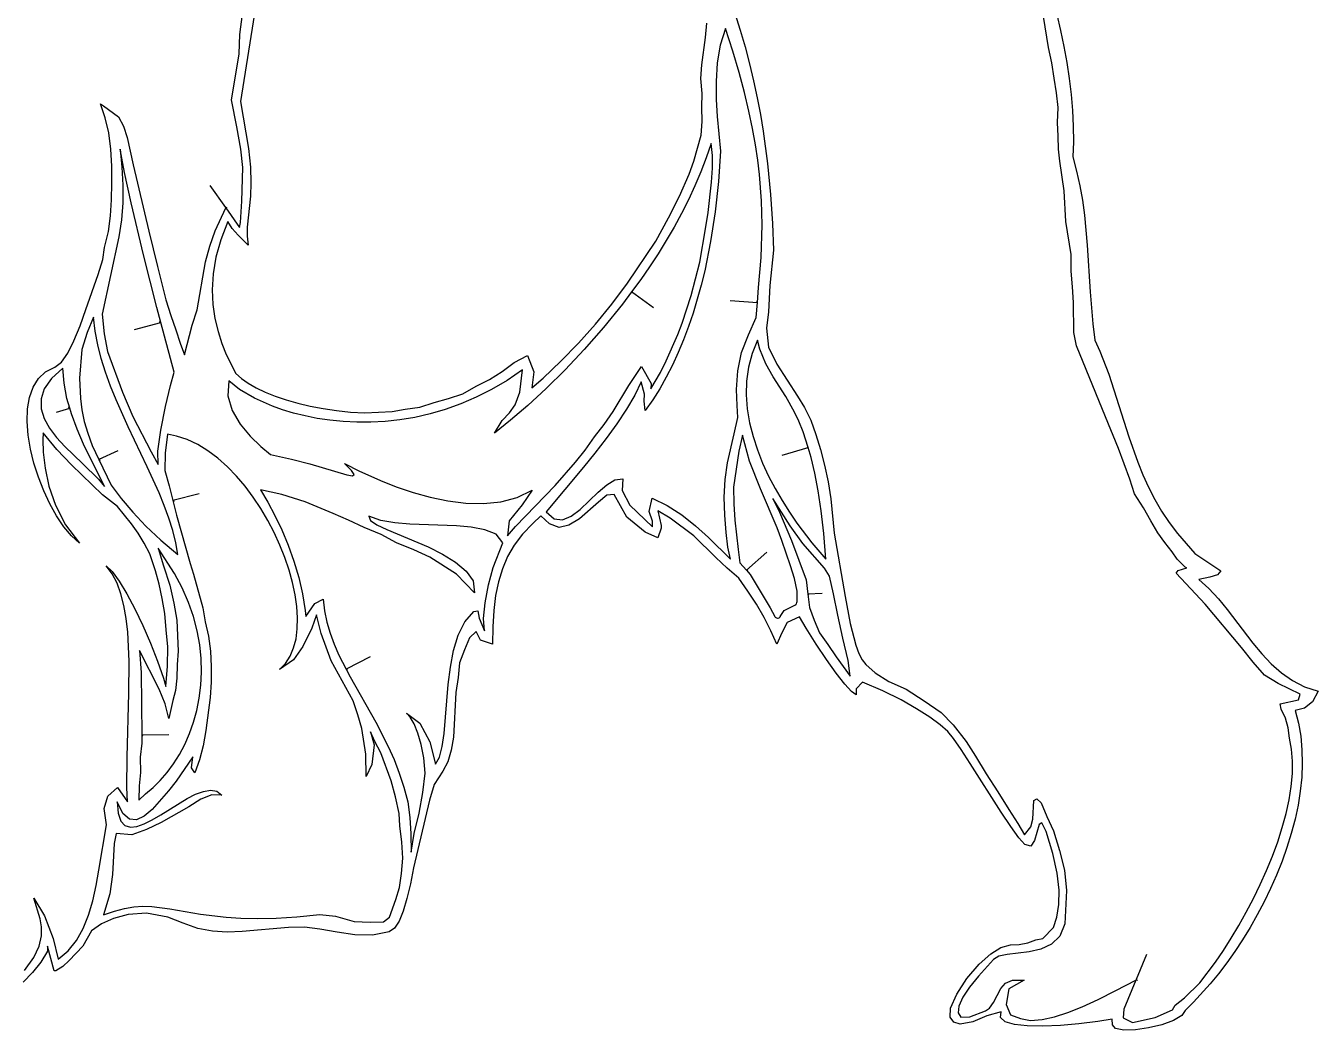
# Model space of a CAD drawing. Extents: x 0 to 12.2, y 0 to 9.2.
# Drawn here: x 5.03 to 12.23, y 0.39 to 5.99 of the extents above; entities that cross this region are included whole.
import ezdxf

# ---------------------------------------------------------------- set-up
doc = ezdxf.new("R2010")
doc.units = 0
doc.layers.add('WHITE', color=7, linetype='CONTINUOUS')

msp = doc.modelspace()

# ---------------------------------------------------------------- linework, layer by layer
at = {"layer": 'WHITE', "linetype": 'CONTINUOUS'}
for p, q in [((6.301099, 6.057899), (6.267199, 5.847499)), ((8.980099, 6.059299), (9.010399, 5.9654)), ((6.2203, 5.939899), (6.235, 6.053599)), ((8.816399, 5.9243), (8.8246, 6.0043)), ((10.7302, 5.868199), (10.7013, 6.0418)), ((10.7753, 6.052499), (10.7966, 5.9635)), ((6.2149, 5.8323), (6.2203, 5.939899)), ((8.795999, 5.772099), (8.816399, 5.9243)), ((8.9279, 5.973499), (8.8985, 5.881899)), ((8.9684, 5.846799), (8.9279, 5.973499)), ((9.010399, 5.9654), (9.037899, 5.870999)), ((10.7966, 5.9635), (10.8155, 5.8741)), ((6.267199, 5.847499), (6.223, 5.566299)), ((8.8985, 5.881899), (8.881899, 5.782)), ((9.003399, 5.7283), (8.9684, 5.846799)), ((9.037899, 5.870999), (9.0627, 5.776299)), ((10.7471, 5.7824), (10.7302, 5.868199)), ((10.8155, 5.8741), (10.832, 5.784399)), ((6.195099, 5.707399), (6.2149, 5.8323)), ((8.789699, 5.6943), (8.795999, 5.772099)), ((8.881899, 5.782), (8.875499, 5.6788)), ((9.0627, 5.776299), (9.085, 5.6816)), ((10.7616, 5.6978), (10.7471, 5.7824)), ((10.832, 5.784399), (10.8456, 5.694799)), ((6.172599, 5.5766), (6.195099, 5.707399)), ((8.7972, 5.6117), (8.789699, 5.6943)), ((9.0333, 5.617499), (9.003399, 5.7283)), ((10.7737, 5.6146), (10.7616, 5.6978)), ((10.8456, 5.694799), (10.8563, 5.605599)), ((8.875499, 5.6788), (8.8765, 5.5773)), ((9.085, 5.6816), (9.1048, 5.587299)), ((5.467599, 5.475599), (5.441699, 5.5541)), ((5.441699, 5.5541), (5.4594, 5.5436)), ((6.2027, 5.425799), (6.172599, 5.5766)), ((6.223, 5.566299), (6.267799, 5.303899)), ((8.7964, 5.5355), (8.7972, 5.6117)), ((8.8765, 5.5773), (8.8821, 5.4826)), ((9.0583, 5.5138), (9.0333, 5.617499)), ((9.1048, 5.587299), (9.1223, 5.493599)), ((10.7831, 5.5334), (10.7737, 5.6146)), ((10.8563, 5.605599), (10.8637, 5.517)), ((5.4594, 5.5436), (5.5436, 5.4814)), ((5.5436, 5.4814), (5.570499, 5.4285)), ((8.7985, 5.454599), (8.7964, 5.5355)), ((8.8821, 5.4826), (8.9003, 5.290299)), ((9.079, 5.4168), (9.0583, 5.5138)), ((9.1223, 5.493599), (9.137599, 5.4011)), ((10.7801, 5.4505), (10.7831, 5.5334)), ((10.8637, 5.517), (10.8677, 5.429299)), ((5.489099, 5.393099), (5.467599, 5.475599)), ((5.570499, 5.4285), (5.5903, 5.365699)), ((6.224899, 5.300799), (6.2027, 5.425799)), ((8.7924, 5.380099), (8.7985, 5.454599)), ((9.0956, 5.3259), (9.079, 5.4168)), ((10.7839, 5.374199), (10.7801, 5.4505)), ((10.8677, 5.429299), (10.868, 5.3428)), ((5.4997, 5.301099), (5.489099, 5.393099)), ((5.5903, 5.365699), (5.624, 5.2142)), ((8.7727, 5.306499), (8.7924, 5.380099)), ((9.137599, 5.4011), (9.162099, 5.220399)), ((10.7847, 5.300899), (10.7839, 5.374199)), ((10.868, 5.3428), (10.8644, 5.257699)), ((5.5053, 5.206799), (5.4997, 5.301099)), ((5.576, 5.1701), (5.552199, 5.300399)), ((5.552199, 5.300399), (5.560599, 5.1998)), ((6.2357, 5.1995), (6.224899, 5.300799)), ((6.267799, 5.303899), (6.277999, 5.201)), ((8.750599, 5.2339), (8.7727, 5.306499)), ((8.847499, 5.333), (8.820799, 5.253499)), ((8.855799, 5.2666), (8.847499, 5.333)), ((8.8554, 5.1946), (8.855799, 5.2666)), ((8.9003, 5.290299), (8.888999, 5.1206)), ((9.108599, 5.2406), (9.0956, 5.3259)), ((10.792, 5.234899), (10.7847, 5.300899)), ((5.505499, 5.1111), (5.5053, 5.206799)), ((5.560599, 5.1998), (5.566899, 5.1008)), ((5.624, 5.2142), (5.7112, 4.843599)), ((6.230899, 5.0114), (6.2357, 5.1995)), ((6.277999, 5.201), (6.2807, 5.1135)), ((8.7262, 5.162199), (8.750599, 5.2339)), ((8.820799, 5.253499), (8.7908, 5.1746)), ((8.850399, 5.117), (8.8554, 5.1946)), ((9.1183, 5.160299), (9.108599, 5.2406)), ((9.162099, 5.220399), (9.1792, 5.0479)), ((10.8175, 5.068399), (10.792, 5.234899)), ((10.8644, 5.257699), (10.8865, 5.1781)), ((5.6125, 5.001999), (5.576, 5.1701)), ((8.6721, 5.038499), (8.7262, 5.162199)), ((8.7908, 5.1746), (8.757499, 5.096199)), ((8.888999, 5.1206), (8.870699, 4.9519)), ((9.1294, 5.013), (9.1183, 5.160299)), ((10.8865, 5.1781), (10.9043, 5.097499)), ((5.503099, 5.018199), (5.505499, 5.1111)), ((5.566899, 5.1008), (5.5664, 5.002699)), ((6.052999, 5.098299), (6.1394, 4.975599)), ((6.2807, 5.1135), (6.2781, 5.038899)), ((8.757499, 5.096199), (8.7214, 5.018599)), ((8.831, 4.947), (8.850399, 5.117)), ((9.1792, 5.0479), (9.189999, 4.886199)), ((10.8262, 4.897099), (10.8175, 5.068399)), ((10.9043, 5.097499), (10.9183, 5.015999)), ((5.4979, 4.928899), (5.503099, 5.018199)), ((5.5664, 5.002699), (5.560299, 4.906799)), ((5.682, 4.710899), (5.6125, 5.001999)), ((6.082099, 4.844999), (6.1412, 4.9731)), ((6.1394, 4.975599), (6.1412, 4.9731)), ((6.1412, 4.9731), (6.142499, 4.9759)), ((6.1412, 4.9731), (6.2177, 4.864399)), ((6.142499, 4.9759), (6.148099, 4.978099)), ((6.222799, 4.891399), (6.230899, 5.0114)), ((6.2781, 5.038899), (6.261199, 4.8653)), ((8.609999, 4.919), (8.6721, 5.038499)), ((8.7214, 5.018599), (8.682499, 4.9418)), ((9.131999, 4.879799), (9.1294, 5.013)), ((10.9183, 5.015999), (10.9293, 4.933499)), ((5.486199, 4.841), (5.4979, 4.928899)), ((5.560299, 4.906799), (5.5439, 4.8122)), ((8.5396, 4.787199), (8.609999, 4.919)), ((8.682499, 4.9418), (8.641099, 4.866)), ((8.817399, 4.856599), (8.831, 4.947)), ((8.870699, 4.9519), (8.8451, 4.785299)), ((10.9293, 4.933499), (10.9448, 4.765399)), ((5.464499, 4.752099), (5.486199, 4.841)), ((5.7112, 4.843599), (5.7609, 4.647399)), ((6.051199, 4.761), (6.082099, 4.844999)), ((6.1525, 4.898499), (6.112899, 4.796)), ((6.176799, 4.8578), (6.1525, 4.898499)), ((6.2094, 4.8211), (6.176799, 4.8578)), ((6.2177, 4.864399), (6.222799, 4.891399)), ((6.261199, 4.8653), (6.2603, 4.815499)), ((8.641099, 4.866), (8.597499, 4.7912)), ((8.784199, 4.6701), (8.817399, 4.856599)), ((9.126399, 4.697299), (9.131999, 4.879799)), ((9.189999, 4.886199), (9.195199, 4.737999)), ((10.8555, 4.713399), (10.8262, 4.897099)), ((5.5439, 4.8122), (5.4512, 4.381)), ((6.028299, 4.672699), (6.051199, 4.761)), ((6.112899, 4.796), (6.0861, 4.6982)), ((6.2655, 4.765399), (6.2094, 4.8211)), ((6.2603, 4.815499), (6.2655, 4.765399)), ((8.381299, 4.5545), (8.5396, 4.787199)), ((8.597499, 4.7912), (8.551899, 4.717599)), ((8.8451, 4.785299), (8.812, 4.6222)), ((10.9448, 4.765399), (10.9619, 4.5053)), ((5.4292, 4.601299), (5.454699, 4.6855)), ((5.454699, 4.6855), (5.464499, 4.752099)), ((5.756499, 4.417399), (5.682, 4.710899)), ((6.0861, 4.6982), (6.070899, 4.6054)), ((8.551899, 4.717599), (8.5044, 4.645299)), ((9.112299, 4.5296), (9.126399, 4.697299)), ((9.195199, 4.737999), (9.1745, 4.539899)), ((10.856, 4.6209), (10.8555, 4.713399)), ((5.7609, 4.647399), (5.8062, 4.4608)), ((5.9808, 4.4057), (6.028299, 4.672699)), ((8.5044, 4.645299), (8.4553, 4.574399)), ((8.761599, 4.577199), (8.784199, 4.6701)), ((8.812, 4.6222), (8.792499, 4.542399)), ((10.8639, 4.532599), (10.856, 4.6209)), ((5.3614, 4.407199), (5.4292, 4.601299)), ((6.070899, 4.6054), (6.065899, 4.5173)), ((8.293899, 4.437399), (8.381299, 4.5545)), ((8.4553, 4.574399), (8.404399, 4.505799)), ((8.7368, 4.4854), (8.761599, 4.577199)), ((8.792499, 4.542399), (8.770899, 4.463799)), ((6.065899, 4.5173), (6.0696, 4.4344)), ((8.404399, 4.505799), (8.3534, 4.437099)), ((8.5262, 4.415299), (8.404399, 4.505799)), ((8.404399, 4.505799), (8.405599, 4.498099)), ((8.6855, 4.330699), (8.7368, 4.4854)), ((9.105999, 4.4461), (9.112299, 4.5296)), ((9.1745, 4.539899), (9.167499, 4.394)), ((10.8694, 4.445199), (10.8639, 4.532599)), ((10.9619, 4.5053), (10.9769, 4.326499)), ((5.3281, 4.315499), (5.3614, 4.407199)), ((5.7785, 4.335), (5.756499, 4.417399)), ((5.8062, 4.4608), (5.833899, 4.373799)), ((5.953999, 4.320099), (5.9808, 4.4057)), ((6.0696, 4.4344), (6.080699, 4.356699)), ((8.2024, 4.3255), (8.293899, 4.437399)), ((8.3534, 4.437099), (8.247799, 4.306799)), ((8.770899, 4.463799), (8.7473, 4.386799)), ((8.9546, 4.457399), (9.105999, 4.4461)), ((9.099699, 4.3625), (9.105999, 4.4461)), ((9.105999, 4.4461), (9.100799, 4.4519)), ((10.8703, 4.2782), (10.8694, 4.445199)), ((5.403999, 4.3635), (5.368299, 4.279099)), ((5.4126, 4.286799), (5.403999, 4.3635)), ((5.4512, 4.381), (5.4636, 4.270899)), ((5.631899, 4.2958), (5.7785, 4.335)), ((5.7785, 4.335), (5.771699, 4.338799)), ((5.8536, 4.057099), (5.7785, 4.335)), ((5.833899, 4.373799), (5.8625, 4.293399)), ((6.080699, 4.356699), (6.0977, 4.2842)), ((8.1076, 4.219299), (8.2024, 4.3255)), ((8.662799, 4.267), (8.6855, 4.330699)), ((8.7473, 4.386799), (8.721699, 4.311399)), ((9.0563, 4.265299), (9.099699, 4.3625)), ((9.167499, 4.394), (9.156999, 4.302499)), ((10.9769, 4.326499), (10.9875, 4.2354)), ((5.2944, 4.232999), (5.3281, 4.315499)), ((5.368299, 4.279099), (5.338399, 4.184)), ((5.4271, 4.21), (5.4126, 4.286799)), ((5.4636, 4.270899), (5.4821, 4.1735)), ((5.8625, 4.293399), (5.885799, 4.218999)), ((5.909999, 4.153999), (5.953999, 4.320099)), ((6.0977, 4.2842), (6.119299, 4.217199)), ((8.247799, 4.306799), (8.140399, 4.184199)), ((8.5979, 4.120699), (8.662799, 4.267)), ((8.721699, 4.311399), (8.6939, 4.237899)), ((9.018099, 4.167799), (9.0563, 4.265299)), ((9.156999, 4.302499), (9.168399, 4.1977)), ((10.8864, 4.2037), (10.8703, 4.2782)), ((5.260099, 4.164199), (5.2944, 4.232999)), ((5.338399, 4.184), (5.324699, 4.0239)), ((5.4467, 4.1332), (5.4271, 4.21)), ((5.885799, 4.218999), (5.909999, 4.153999)), ((6.119299, 4.217199), (6.1441, 4.1557)), ((8.010299, 4.118899), (8.1076, 4.219299)), ((8.140399, 4.184199), (8.032999, 4.070199)), ((8.6939, 4.237899), (8.664099, 4.166299)), ((9.1063, 4.2354), (9.076399, 4.1606)), ((9.119799, 4.1865), (9.1063, 4.2354)), ((9.153699, 4.103199), (9.119799, 4.1865)), ((9.168399, 4.1977), (9.214099, 4.1026)), ((11.0476, 3.809099), (10.8864, 4.2037)), ((10.9875, 4.2354), (11.0153, 4.175099)), ((5.188, 4.0847), (5.2248, 4.113299)), ((5.2248, 4.113299), (5.260099, 4.164199)), ((5.470699, 4.056499), (5.4467, 4.1332)), ((5.4821, 4.1735), (5.5654, 3.9465)), ((6.1441, 4.1557), (6.1977, 4.049499)), ((7.682, 4.0605), (7.7491, 4.110499)), ((7.7491, 4.110499), (7.823599, 4.151)), ((7.823599, 4.151), (7.8582, 4.059599)), ((7.9112, 4.0246), (8.010299, 4.118899)), ((8.566399, 4.0562), (8.5979, 4.120699)), ((8.664099, 4.166299), (8.631999, 4.096899)), ((8.996399, 4.063899), (9.018099, 4.167799)), ((9.076399, 4.1606), (9.0565, 4.084499)), ((11.0153, 4.175099), (11.065, 4.046599)), ((5.096099, 4.0222), (5.1364, 4.0597)), ((5.1364, 4.0597), (5.188, 4.0847)), ((5.2332, 4.079699), (5.168499, 4.021999)), ((5.239099, 3.995899), (5.2332, 4.079699)), ((5.4984, 3.98), (5.470699, 4.056499)), ((5.832399, 3.982599), (5.8536, 4.057099)), ((6.1977, 4.049499), (6.2287, 4.0225)), ((7.611299, 4.016799), (7.682, 4.0605)), ((7.7951, 4.0696), (7.7097, 4.011499)), ((7.780399, 3.9453), (7.7951, 4.0696)), ((7.8582, 4.059599), (7.8481, 3.9693)), ((8.032999, 4.070199), (7.9274, 3.9656)), ((8.3891, 3.9823), (8.4602, 4.088099)), ((8.4602, 4.088099), (8.5129, 3.9944)), ((8.512, 3.963799), (8.566399, 4.0562)), ((8.631999, 4.096899), (8.597599, 4.029699)), ((8.9903, 3.9604), (8.996399, 4.063899)), ((9.0565, 4.084499), (9.0459, 4.0075)), ((9.1946, 4.031), (9.153699, 4.103199)), ((9.214099, 4.1026), (9.329799, 3.9233)), ((11.065, 4.046599), (11.1776, 3.6974)), ((5.0464, 3.9168), (5.066299, 3.973999)), ((5.066299, 3.973999), (5.096099, 4.0222)), ((5.1286, 3.9649), (5.1107, 3.908499)), ((5.168499, 4.021999), (5.1286, 3.9649)), ((5.255499, 3.910799), (5.239099, 3.995899)), ((5.324699, 4.0239), (5.3302, 3.910099)), ((5.529099, 3.9037), (5.4984, 3.98)), ((5.804399, 3.8654), (5.832399, 3.982599)), ((6.157499, 4.009399), (6.152299, 3.924799)), ((6.2184, 3.9605), (6.157499, 4.009399)), ((6.2287, 4.0225), (6.2666, 3.9962)), ((6.2666, 3.9962), (6.3109, 3.970799)), ((6.3109, 3.970799), (6.361199, 3.9467)), ((7.462399, 3.9365), (7.537399, 3.979099)), ((7.537399, 3.979099), (7.611299, 4.016799)), ((7.7097, 4.011499), (7.6237, 3.960799)), ((7.9274, 3.9656), (7.825399, 3.871599)), ((7.8481, 3.9693), (7.9112, 4.0246)), ((8.3021, 3.837399), (8.3891, 3.9823)), ((8.458299, 4.0043), (8.4221, 3.929899)), ((8.4769, 3.9347), (8.458299, 4.0043)), ((8.5129, 3.9944), (8.512, 3.963799)), ((8.560999, 3.964999), (8.5221, 3.902899)), ((8.597599, 4.029699), (8.560999, 3.964999)), ((9.0459, 4.0075), (9.043899, 3.930099)), ((9.264399, 3.9223), (9.1946, 4.031)), ((5.035699, 3.851999), (5.0464, 3.9168)), ((5.1107, 3.908499), (5.111599, 3.852999)), ((5.271399, 3.8564), (5.255499, 3.910799)), ((5.3302, 3.910099), (5.338099, 3.847599)), ((5.596799, 3.752199), (5.529099, 3.9037)), ((5.5654, 3.9465), (5.623199, 3.8108)), ((6.152299, 3.924799), (6.176199, 3.8434)), ((6.300499, 3.9123), (6.2184, 3.9605)), ((6.4014, 3.867599), (6.300499, 3.9123)), ((6.361199, 3.9467), (6.4169, 3.924099)), ((6.4169, 3.924099), (6.4776, 3.903199)), ((6.4776, 3.903199), (6.542699, 3.8845)), ((7.3034, 3.888799), (7.383699, 3.91)), ((7.383699, 3.91), (7.462399, 3.9365)), ((7.537499, 3.917), (7.4513, 3.88)), ((7.6237, 3.960799), (7.537499, 3.917)), ((7.755499, 3.8743), (7.780399, 3.9453)), ((8.4221, 3.929899), (8.375599, 3.851)), ((8.473899, 3.894799), (8.4769, 3.9347)), ((8.480799, 3.8436), (8.473899, 3.894799)), ((8.5221, 3.902899), (8.480799, 3.8436)), ((8.9923, 3.8705), (8.9903, 3.9604)), ((9.043899, 3.930099), (9.049599, 3.852699)), ((9.313099, 3.835099), (9.264399, 3.9223)), ((9.329799, 3.9233), (9.368499, 3.8601)), ((5.0335, 3.7813), (5.035699, 3.851999)), ((5.111599, 3.852999), (5.128399, 3.798599)), ((5.1978, 3.834899), (5.271399, 3.8564)), ((5.271399, 3.8564), (5.2645, 3.859999)), ((5.280499, 3.8252), (5.271399, 3.8564)), ((5.311999, 3.74), (5.280499, 3.8252)), ((5.338099, 3.847599), (5.3515, 3.783099)), ((5.777999, 3.7339), (5.804399, 3.8654)), ((6.176199, 3.8434), (6.2206, 3.7676)), ((6.4583, 3.847399), (6.4014, 3.867599)), ((6.519, 3.829099), (6.4583, 3.847399)), ((6.583399, 3.812999), (6.519, 3.829099)), ((6.542699, 3.8845), (6.6117, 3.868)), ((6.6117, 3.868), (6.6841, 3.854)), ((6.6841, 3.854), (6.759399, 3.842999)), ((6.759399, 3.842999), (6.8371, 3.835)), ((6.8371, 3.835), (6.916699, 3.830399)), ((6.916699, 3.830399), (7.0693, 3.8378)), ((7.0693, 3.8378), (7.1413, 3.850399)), ((7.1413, 3.850399), (7.223299, 3.861999)), ((7.28, 3.8243), (7.195499, 3.805099)), ((7.223299, 3.861999), (7.3034, 3.888799)), ((7.365399, 3.8491), (7.28, 3.8243)), ((7.4513, 3.88), (7.365399, 3.8491)), ((7.6831, 3.7869), (7.722499, 3.830199)), ((7.722499, 3.830199), (7.755499, 3.8743)), ((7.825399, 3.871599), (7.728799, 3.7887)), ((8.251999, 3.765399), (8.3021, 3.837399)), ((8.375599, 3.851), (8.321299, 3.769399)), ((8.997099, 3.804899), (8.9923, 3.8705)), ((9.049599, 3.852699), (9.062299, 3.7755)), ((9.3373, 3.7834), (9.313099, 3.835099)), ((9.368499, 3.8601), (9.404299, 3.789999)), ((5.039, 3.7063), (5.0335, 3.7813)), ((5.128399, 3.798599), (5.1578, 3.745399)), ((5.3515, 3.783099), (5.3708, 3.716599)), ((5.703, 3.529099), (5.596799, 3.752199)), ((5.623199, 3.8108), (5.725299, 3.6131)), ((6.2206, 3.7676), (6.276999, 3.6998)), ((6.6511, 3.7994), (6.583399, 3.812999)), ((6.721899, 3.7888), (6.6511, 3.7994)), ((6.795499, 3.781399), (6.721899, 3.7888)), ((6.8716, 3.7776), (6.795499, 3.781399)), ((6.9499, 3.777699), (6.8716, 3.7776)), ((7.0302, 3.7822), (6.9499, 3.777699)), ((7.112199, 3.7911), (7.0302, 3.7822)), ((7.195499, 3.805099), (7.112199, 3.7911)), ((7.728799, 3.7887), (7.6394, 3.717999)), ((7.6394, 3.717999), (7.6831, 3.7869)), ((8.197199, 3.6958), (8.251999, 3.765399)), ((8.321299, 3.769399), (8.261599, 3.687)), ((8.975899, 3.713799), (8.997099, 3.804899)), ((9.062299, 3.7755), (9.081399, 3.698999)), ((9.360899, 3.7248), (9.3373, 3.7834)), ((9.404299, 3.789999), (9.432, 3.7105)), ((11.1197, 3.6312), (11.0476, 3.809099)), ((5.051799, 3.628499), (5.039, 3.7063)), ((5.121699, 3.7186), (5.1202, 3.6805)), ((5.1202, 3.6805), (5.1229, 3.610699)), ((5.1985, 3.625699), (5.121699, 3.7186)), ((5.1578, 3.745399), (5.197, 3.6935)), ((5.197, 3.6935), (5.2427, 3.6431)), ((5.348199, 3.6559), (5.311999, 3.74)), ((5.3708, 3.716599), (5.396399, 3.6484)), ((5.761499, 3.616699), (5.777999, 3.7339)), ((5.8165, 3.7109), (5.802899, 3.6061)), ((5.8666, 3.701299), (5.8165, 3.7109)), ((5.9263, 3.681299), (5.8666, 3.701299)), ((5.984799, 3.6535), (5.9263, 3.681299)), ((6.276999, 3.6998), (6.336699, 3.642199)), ((8.145, 3.6222), (8.197199, 3.6958)), ((8.261599, 3.687), (8.1989, 3.6056)), ((8.9397, 3.551199), (8.975899, 3.713799)), ((9.0221, 3.706), (9.0022, 3.617199)), ((9.062299, 3.561199), (9.0221, 3.706)), ((9.081399, 3.698999), (9.105799, 3.6236)), ((9.3898, 3.6366), (9.360899, 3.7248)), ((9.432, 3.7105), (9.4572, 3.6261)), ((11.1776, 3.6974), (11.228, 3.5548)), ((5.070799, 3.5497), (5.051799, 3.628499)), ((5.1229, 3.610699), (5.1331, 3.5227)), ((5.281099, 3.539599), (5.1985, 3.625699)), ((5.2427, 3.6431), (5.342, 3.547499)), ((5.4643, 3.4191), (5.348199, 3.6559)), ((5.396399, 3.6484), (5.4337, 3.569799)), ((5.5383, 3.6194), (5.4337, 3.569799)), ((5.725299, 3.6131), (5.763199, 3.5422)), ((5.763199, 3.5422), (5.761499, 3.616699)), ((5.802899, 3.6061), (5.8006, 3.509099)), ((6.0416, 3.6187), (5.984799, 3.6535)), ((6.0967, 3.5773), (6.0416, 3.6187)), ((6.336699, 3.642199), (6.391099, 3.597399)), ((8.0916, 3.5555), (8.145, 3.6222)), ((8.1989, 3.6056), (8.1358, 3.5271)), ((9.0022, 3.617199), (8.9722, 3.4161)), ((9.105799, 3.6236), (9.1351, 3.5497)), ((9.2438, 3.595), (9.3898, 3.6366)), ((9.3898, 3.6366), (9.3829, 3.6403)), ((9.4055, 3.5815), (9.3898, 3.6366)), ((9.4572, 3.6261), (9.480199, 3.5378)), ((11.1827, 3.459899), (11.1197, 3.6312)), ((5.095699, 3.4714), (5.070799, 3.5497)), ((5.452799, 3.3724), (5.281099, 3.539599)), ((5.342, 3.547499), (5.431099, 3.4597)), ((5.4337, 3.569799), (5.5011, 3.4277)), ((5.4337, 3.569799), (5.4411, 3.5673)), ((6.149799, 3.5302), (6.0967, 3.5773)), ((6.391099, 3.597399), (6.507599, 3.5724)), ((6.507599, 3.5724), (6.61, 3.5459)), ((6.61, 3.5459), (6.816899, 3.484999)), ((6.8421, 3.5083), (6.802999, 3.547199)), ((6.802999, 3.547199), (6.886199, 3.504699)), ((7.9786, 3.425299), (8.0916, 3.5555)), ((8.9264, 3.4586), (8.9397, 3.551199)), ((9.1238, 3.4072), (9.062299, 3.561199)), ((9.1351, 3.5497), (9.168399, 3.477699)), ((9.4259, 3.494499), (9.4055, 3.5815)), ((9.480199, 3.5378), (9.501299, 3.446599)), ((11.228, 3.5548), (11.2564, 3.4844)), ((5.125599, 3.395299), (5.095699, 3.4714)), ((5.1331, 3.5227), (5.154699, 3.4223)), ((5.431099, 3.4597), (5.4643, 3.4191)), ((5.768799, 3.384099), (5.703, 3.529099)), ((5.8006, 3.509099), (5.824699, 3.424299)), ((6.2005, 3.477999), (6.149799, 3.5302)), ((6.248799, 3.421299), (6.2005, 3.477999)), ((6.816899, 3.484999), (6.847499, 3.479899)), ((6.8564, 3.4867), (6.8421, 3.5083)), ((6.847499, 3.479899), (6.8564, 3.4867)), ((6.886199, 3.504699), (7.0163, 3.4472)), ((8.1358, 3.5271), (7.928299, 3.2785)), ((8.311699, 3.457), (8.355199, 3.4618)), ((8.355199, 3.4618), (8.3513, 3.3973)), ((9.168399, 3.477699), (9.204899, 3.4079)), ((9.4446, 3.395499), (9.4259, 3.494499)), ((11.2096, 3.378099), (11.1827, 3.459899)), ((11.2564, 3.4844), (11.2874, 3.4151)), ((5.1598, 3.3229), (5.125599, 3.395299)), ((5.154699, 3.4223), (5.191599, 3.315099)), ((5.5011, 3.4277), (5.557, 3.3529)), ((5.824699, 3.424299), (5.845499, 3.341599)), ((6.294199, 3.360699), (6.248799, 3.421299)), ((6.453599, 3.3752), (6.334099, 3.401499)), ((6.334099, 3.401499), (6.3751, 3.333199)), ((7.0163, 3.4472), (7.0974, 3.4161)), ((7.0974, 3.4161), (7.186399, 3.386499)), ((7.7575, 3.1963), (7.9786, 3.425299)), ((7.765999, 3.3585), (7.850399, 3.398999)), ((7.850399, 3.398999), (7.793399, 3.3176)), ((8.117699, 3.291699), (8.2172, 3.3875)), ((8.2172, 3.3875), (8.2655, 3.4295)), ((8.2655, 3.4295), (8.311699, 3.457)), ((8.3513, 3.3973), (8.3943, 3.315399)), ((8.920599, 3.3605), (8.9264, 3.4586)), ((8.9722, 3.4161), (8.973699, 3.3227)), ((9.215299, 3.189199), (9.1238, 3.4072)), ((9.204899, 3.4079), (9.244, 3.340699)), ((9.4614, 3.283299), (9.4446, 3.395499)), ((9.501299, 3.446599), (9.515199, 3.349999)), ((11.2874, 3.4151), (11.3216, 3.347399)), ((5.197599, 3.2558), (5.1598, 3.3229)), ((5.5373, 3.308599), (5.452799, 3.3724)), ((5.557, 3.3529), (5.621799, 3.276599)), ((5.7979, 3.312999), (5.768799, 3.384099)), ((5.9927, 3.378599), (5.845499, 3.341599)), ((5.845499, 3.341599), (5.8663, 3.259)), ((5.845499, 3.341599), (5.8523, 3.337699)), ((6.336699, 3.2969), (6.294199, 3.360699)), ((6.3751, 3.333199), (6.4152, 3.2581)), ((6.583099, 3.3334), (6.453599, 3.3752)), ((6.7406, 3.269299), (6.583099, 3.3334)), ((7.186399, 3.386499), (7.281099, 3.360399)), ((7.281099, 3.360399), (7.3793, 3.3399)), ((7.3793, 3.3399), (7.4791, 3.327399)), ((7.4791, 3.327399), (7.578199, 3.3248)), ((7.578199, 3.3248), (7.674499, 3.334399)), ((7.674499, 3.334399), (7.765999, 3.3585)), ((7.793399, 3.3176), (7.7224, 3.228399)), ((8.218999, 3.332299), (8.1132, 3.2392)), ((8.266099, 3.370399), (8.218999, 3.332299)), ((8.307299, 3.375099), (8.266099, 3.370399)), ((8.378499, 3.2488), (8.307299, 3.375099)), ((8.3943, 3.315399), (8.520999, 3.1956)), ((8.5017, 3.2809), (8.5185, 3.3538)), ((8.5185, 3.3538), (8.603599, 3.314199)), ((8.924099, 3.259), (8.920599, 3.3605)), ((8.973699, 3.3227), (8.9799, 3.231699)), ((9.287799, 3.1995), (9.191499, 3.352299)), ((9.191499, 3.352299), (9.229599, 3.275799)), ((9.244, 3.340699), (9.2847, 3.276499)), ((9.515199, 3.349999), (9.534799, 3.1589)), ((11.2601, 3.3004), (11.2096, 3.378099)), ((11.3216, 3.347399), (11.3594, 3.281599)), ((5.191599, 3.315099), (5.247499, 3.206599)), ((5.238399, 3.1956), (5.197599, 3.2558)), ((5.6156, 3.212199), (5.5373, 3.308599)), ((5.621799, 3.276599), (5.695799, 3.198999)), ((5.823699, 3.242899), (5.7979, 3.312999)), ((5.8663, 3.259), (5.942399, 2.9895)), ((6.3758, 3.2306), (6.336699, 3.2969)), ((6.4152, 3.2581), (6.453499, 3.1772)), ((6.8259, 3.231899), (6.7406, 3.269299)), ((7.006599, 3.230299), (6.9386, 3.253299)), ((6.9386, 3.253299), (6.9485, 3.2307)), ((7.897699, 3.2557), (7.8533, 3.213799)), ((7.9456, 3.211499), (7.897699, 3.2557)), ((7.928299, 3.2785), (7.972499, 3.2393)), ((8.019399, 3.2339), (8.067999, 3.253999)), ((8.067999, 3.253999), (8.117699, 3.291699)), ((8.4799, 3.164799), (8.378499, 3.2488)), ((8.520199, 3.226), (8.5017, 3.2809)), ((8.619, 3.242899), (8.551199, 3.283499)), ((8.551199, 3.283499), (8.5696, 3.201699)), ((8.603599, 3.314199), (8.6848, 3.261399)), ((8.6848, 3.261399), (8.7615, 3.200299)), ((8.9326, 3.1631), (8.924099, 3.259)), ((9.229599, 3.275799), (9.296999, 3.118599)), ((9.2847, 3.276499), (9.326399, 3.2158)), ((9.475999, 3.1568), (9.4614, 3.283299)), ((11.2997, 3.227799), (11.2601, 3.3004)), ((11.3594, 3.281599), (11.4015, 3.218199)), ((5.281499, 3.144099), (5.238399, 3.1956)), ((5.247499, 3.206599), (5.326099, 3.102699)), ((5.651899, 3.159899), (5.6156, 3.212199)), ((5.695799, 3.198999), (5.7796, 3.119999)), ((5.845399, 3.173899), (5.823699, 3.242899)), ((5.8624, 3.1063), (5.845399, 3.173899)), ((6.411399, 3.1624), (6.3758, 3.2306)), ((6.453499, 3.1772), (6.489099, 3.0919)), ((6.913099, 3.190999), (6.8259, 3.231899)), ((7.007699, 3.1526), (6.913099, 3.190999)), ((6.9485, 3.2307), (6.9839, 3.206399)), ((6.9839, 3.206399), (7.0394, 3.1798)), ((7.0837, 3.2165), (7.006599, 3.230299)), ((7.0394, 3.1798), (7.270199, 3.082299)), ((7.167099, 3.2095), (7.0837, 3.2165)), ((7.4284, 3.2009), (7.167099, 3.2095)), ((7.5102, 3.1932), (7.4284, 3.2009)), ((7.585, 3.1786), (7.5102, 3.1932)), ((7.649799, 3.154299), (7.585, 3.1786)), ((7.7224, 3.228399), (7.712299, 3.145299)), ((7.712299, 3.145299), (7.7575, 3.1963)), ((7.8533, 3.213799), (7.7968, 3.154099)), ((8, 3.1918), (7.9456, 3.211499)), ((7.972499, 3.2393), (8.019399, 3.2339)), ((8.055199, 3.203299), (8, 3.1918)), ((8.1132, 3.2392), (8.055199, 3.203299)), ((8.520999, 3.1956), (8.520199, 3.226)), ((8.568599, 3.1872), (8.5501, 3.133699)), ((8.5696, 3.201699), (8.568599, 3.1872)), ((8.7522, 3.1454), (8.619, 3.242899)), ((8.7615, 3.200299), (8.832799, 3.135499)), ((8.9799, 3.231699), (8.9986, 3.0676)), ((9.2423, 3.1184), (9.215299, 3.189199)), ((9.359499, 3.1019), (9.287799, 3.1995)), ((9.326399, 3.2158), (9.409799, 3.1061)), ((11.3396, 3.161499), (11.2997, 3.227799)), ((11.4015, 3.218199), (11.4481, 3.157399)), ((5.326099, 3.102699), (5.281499, 3.144099)), ((5.6858, 3.104199), (5.651899, 3.159899)), ((5.717, 3.044699), (5.6858, 3.104199)), ((5.7796, 3.119999), (5.8737, 3.039799)), ((5.8737, 3.039799), (5.8624, 3.1063)), ((6.443299, 3.0929), (6.411399, 3.1624)), ((7.0927, 3.105499), (7.007699, 3.1526)), ((7.189, 3.066999), (7.0927, 3.105499)), ((7.6325, 2.968499), (7.6869, 3.1063)), ((7.6869, 3.1063), (7.649799, 3.154299)), ((7.7968, 3.154099), (7.750299, 3.092499)), ((8.5501, 3.133699), (8.4799, 3.164799)), ((8.8743, 3.023299), (8.7522, 3.1454)), ((8.832799, 3.135499), (8.955499, 3.014699)), ((8.9418, 3.0815), (8.9326, 3.1631)), ((9.2908, 2.9779), (9.2423, 3.1184)), ((9.296999, 3.118599), (9.376999, 2.8984)), ((9.479499, 2.9644), (9.359499, 3.1019)), ((9.409799, 3.1061), (9.487999, 3.014699)), ((9.487999, 3.014699), (9.475999, 3.1568)), ((9.534799, 3.1589), (9.594699, 2.805399)), ((11.378, 3.1064), (11.3396, 3.161499)), ((11.4183, 3.0559), (11.378, 3.1064)), ((11.4481, 3.157399), (11.5459, 3.0457)), ((5.748499, 2.948699), (5.717, 3.044699)), ((5.855299, 2.934499), (5.764699, 3.075999)), ((5.764699, 3.075999), (5.7946, 2.977799)), ((6.471099, 3.0229), (6.443299, 3.0929)), ((6.489099, 3.0919), (6.520899, 3.0032)), ((7.2795, 3.0257), (7.189, 3.066999)), ((7.270199, 3.082299), (7.3501, 3.0422)), ((7.3501, 3.0422), (7.422299, 2.997499)), ((7.7128, 3.028399), (7.683599, 2.9607)), ((7.750299, 3.092499), (7.7128, 3.028399)), ((8.955499, 3.014699), (8.9418, 3.0815)), ((8.9986, 3.0676), (9.008299, 2.994199)), ((9.1582, 3.0541), (9.044599, 2.953399)), ((11.447, 3.0151), (11.4183, 3.0559)), ((11.5459, 3.0457), (11.6908, 2.949399)), ((5.5075, 2.932899), (5.474299, 2.977099)), ((5.474299, 2.977099), (5.5079, 2.9456)), ((5.7946, 2.977799), (5.8298, 2.869199)), ((5.942399, 2.9895), (5.9619, 2.930999)), ((6.494699, 2.952899), (6.471099, 3.0229)), ((6.520899, 3.0032), (6.5479, 2.9123)), ((7.427499, 2.93), (7.2795, 3.0257)), ((7.422299, 2.997499), (7.4811, 2.9479)), ((7.6055, 2.8703), (7.6325, 2.968499)), ((7.683599, 2.9607), (7.6616, 2.8886)), ((8.9375, 2.9644), (8.8743, 3.023299)), ((9.0017, 2.907999), (8.9375, 2.9644)), ((9.008299, 2.994199), (9.044599, 2.953399)), ((9.312999, 2.9072), (9.2908, 2.9779)), ((9.5078, 2.920399), (9.479499, 2.9644)), ((11.4907, 2.9697), (11.447, 3.0151)), ((11.4524, 2.951299), (11.5004, 2.966)), ((11.5004, 2.966), (11.4907, 2.9697)), ((5.534599, 2.8808), (5.5075, 2.932899)), ((5.5079, 2.9456), (5.546999, 2.8924)), ((5.546999, 2.8924), (5.589799, 2.821599)), ((5.769499, 2.875), (5.748499, 2.948699)), ((5.898099, 2.854), (5.855299, 2.934499)), ((5.9619, 2.930999), (6.013, 2.7425)), ((6.5138, 2.883699), (6.494699, 2.952899)), ((6.5281, 2.8157), (6.5138, 2.883699)), ((6.5479, 2.9123), (6.569099, 2.820399)), ((7.5288, 2.8257), (7.427499, 2.93)), ((7.4811, 2.9479), (7.520999, 2.8926)), ((7.520999, 2.8926), (7.5288, 2.8257)), ((7.6616, 2.8886), (7.6462, 2.811399)), ((9.053, 2.8366), (9.0017, 2.907999)), ((9.044599, 2.953399), (9.065699, 2.9296)), ((9.044599, 2.953399), (9.0523, 2.953)), ((9.065699, 2.9296), (9.1777, 2.743299)), ((9.327699, 2.835999), (9.312999, 2.9072)), ((9.376999, 2.8984), (9.386899, 2.819099)), ((9.5303, 2.8208), (9.5078, 2.920399)), ((11.4411, 2.9361), (11.4524, 2.951299)), ((11.6038, 2.7637), (11.4411, 2.9361)), ((11.6292, 2.914099), (11.5677, 2.9017)), ((11.5677, 2.9017), (11.6243, 2.850199)), ((11.6711, 2.927), (11.6292, 2.914099)), ((11.6908, 2.949399), (11.6711, 2.927)), ((5.5563, 2.821399), (5.534599, 2.8808)), ((5.572999, 2.755599), (5.5563, 2.821399)), ((5.589799, 2.821599), (5.634399, 2.7374)), ((5.786399, 2.7955), (5.769499, 2.875)), ((5.8298, 2.869199), (5.851699, 2.769799)), ((5.933, 2.7736), (5.898099, 2.854)), ((6.537399, 2.749799), (6.5281, 2.8157)), ((6.569099, 2.820399), (6.5836, 2.728499)), ((7.5869, 2.7713), (7.6055, 2.8703)), ((7.6462, 2.811399), (7.636199, 2.727999)), ((9.100099, 2.7632), (9.053, 2.8366)), ((9.3274, 2.778399), (9.327699, 2.835999)), ((9.4673, 2.822), (9.386899, 2.819099)), ((9.386899, 2.819099), (9.3961, 2.7448)), ((9.386899, 2.819099), (9.393099, 2.814399)), ((9.5537, 2.7026), (9.5303, 2.8208)), ((11.6243, 2.850199), (11.6768, 2.793699)), ((5.5854, 2.684), (5.572999, 2.755599)), ((5.8006, 2.712199), (5.786399, 2.7955)), ((5.851699, 2.769799), (5.867499, 2.674)), ((5.9607, 2.6937), (5.933, 2.7736)), ((6.013, 2.7425), (6.026599, 2.664999)), ((6.541399, 2.686599), (6.537399, 2.749799)), ((6.586999, 2.693799), (6.637, 2.7667)), ((6.637, 2.7667), (6.684999, 2.791199)), ((6.684999, 2.791199), (6.691599, 2.7265)), ((7.578999, 2.6826), (7.5869, 2.7713)), ((9.1428, 2.6888), (9.100099, 2.7632)), ((9.1777, 2.743299), (9.202699, 2.695499)), ((9.255999, 2.7283), (9.314, 2.756999)), ((9.3961, 2.7448), (9.4223, 2.674299)), ((9.594699, 2.805399), (9.6239, 2.6559)), ((11.8053, 2.5223), (11.6038, 2.7637)), ((11.6768, 2.793699), (11.7265, 2.7334)), ((5.5939, 2.607599), (5.5854, 2.684)), ((5.634399, 2.7374), (5.678899, 2.644099)), ((5.808199, 2.6201), (5.8006, 2.712199)), ((5.867499, 2.674), (5.876399, 2.501499)), ((5.9815, 2.614599), (5.9607, 2.6937)), ((6.539899, 2.6266), (6.541399, 2.686599)), ((6.5836, 2.728499), (6.586999, 2.693799)), ((6.646399, 2.704099), (6.6216, 2.6296)), ((6.672599, 2.600199), (6.646399, 2.704099)), ((6.691599, 2.7265), (6.704299, 2.663399)), ((7.474699, 2.664499), (7.5239, 2.7234)), ((7.5239, 2.7234), (7.546199, 2.726)), ((7.546199, 2.726), (7.555099, 2.6847)), ((7.555099, 2.6847), (7.584199, 2.615299)), ((7.584199, 2.615299), (7.578999, 2.6826)), ((7.636199, 2.727999), (7.630899, 2.637599)), ((9.180999, 2.614099), (9.1428, 2.6888)), ((9.233799, 2.694099), (9.255999, 2.7283)), ((9.3409, 2.6928), (9.2721, 2.661099)), ((9.377099, 2.6303), (9.3409, 2.6928)), ((9.4223, 2.674299), (9.451899, 2.603699)), ((9.581899, 2.573899), (9.5537, 2.7026)), ((11.7265, 2.7334), (11.8694, 2.546)), ((5.599199, 2.526999), (5.5939, 2.607599)), ((5.678899, 2.644099), (5.721399, 2.545599)), ((5.818099, 2.525199), (5.808199, 2.6201)), ((5.9956, 2.5364), (5.9815, 2.614599)), ((6.026599, 2.664999), (6.043799, 2.5854)), ((6.5327, 2.5706), (6.539899, 2.6266)), ((6.6216, 2.6296), (6.5706, 2.528199)), ((6.728, 2.447099), (6.672599, 2.600199)), ((6.704299, 2.663399), (6.7223, 2.601399)), ((6.7223, 2.601399), (6.744999, 2.540299)), ((7.438, 2.5906), (7.474699, 2.664499)), ((7.536799, 2.610899), (7.500899, 2.5754)), ((7.5625, 2.5631), (7.536799, 2.610899)), ((7.630899, 2.637599), (7.629199, 2.5394)), ((9.2143, 2.539999), (9.180999, 2.614099)), ((9.2423, 2.6031), (9.2143, 2.539999)), ((9.2721, 2.661099), (9.2423, 2.6031)), ((9.433799, 2.5406), (9.377099, 2.6303)), ((9.451899, 2.603699), (9.4993, 2.5381)), ((9.6239, 2.6559), (9.6552, 2.535399)), ((5.601699, 2.443), (5.599199, 2.526999)), ((5.721399, 2.545599), (5.760099, 2.446199)), ((5.8151, 2.418499), (5.818099, 2.525199)), ((6.003399, 2.4595), (5.9956, 2.5364)), ((6.043799, 2.5854), (6.054999, 2.502099)), ((6.5706, 2.528199), (6.518199, 2.4526)), ((6.519499, 2.519299), (6.5327, 2.5706)), ((6.744999, 2.540299), (6.771599, 2.479599)), ((7.411699, 2.5053), (7.438, 2.5906)), ((7.500899, 2.5754), (7.4723, 2.508899)), ((7.629199, 2.5394), (7.5625, 2.5631)), ((9.4912, 2.454999), (9.433799, 2.5406)), ((9.4993, 2.5381), (9.545999, 2.469199)), ((9.612099, 2.4491), (9.581899, 2.573899)), ((9.6552, 2.535399), (9.6723, 2.4886)), ((11.8694, 2.546), (11.919, 2.486399)), ((5.7701, 2.2888), (5.6602, 2.504899)), ((5.6602, 2.504899), (5.6686, 2.3831)), ((5.876399, 2.501499), (5.8708, 2.426199)), ((6.0053, 2.384299), (6.003399, 2.4595)), ((6.054999, 2.502099), (6.0604, 2.416199)), ((6.518199, 2.4526), (6.4414, 2.3993)), ((6.4741, 2.433), (6.5, 2.4732)), ((6.5, 2.4732), (6.519499, 2.519299)), ((6.771599, 2.479599), (6.8123, 2.400799)), ((6.947199, 2.4704), (6.8123, 2.400799)), ((7.3934, 2.412499), (7.411699, 2.5053)), ((7.4723, 2.508899), (7.444699, 2.435899)), ((9.545599, 2.378599), (9.4912, 2.454999)), ((9.545999, 2.469199), (9.622699, 2.361999)), ((9.6723, 2.4886), (9.6906, 2.451999)), ((9.6906, 2.451999), (9.710499, 2.4267)), ((11.8709, 2.439699), (11.8053, 2.5223)), ((11.919, 2.486399), (11.9714, 2.430799)), ((5.6008, 2.267899), (5.601699, 2.443)), ((5.6686, 2.3831), (5.6722, 2.032599)), ((5.760099, 2.446199), (5.793099, 2.349999)), ((5.8062, 2.303999), (5.8151, 2.418499)), ((5.8708, 2.426199), (5.8677, 2.3505)), ((6.001599, 2.3108), (6.0053, 2.384299)), ((6.0604, 2.416199), (6.0601, 2.329099)), ((6.4414, 2.3993), (6.4741, 2.433)), ((6.8509, 2.224499), (6.728, 2.447099)), ((6.8123, 2.400799), (6.834199, 2.358299)), ((6.8123, 2.400799), (6.819799, 2.398499)), ((7.381199, 2.3159), (7.3934, 2.412499)), ((7.444699, 2.435899), (7.436399, 2.354099)), ((9.5935, 2.3173), (9.545599, 2.378599)), ((9.622699, 2.361999), (9.612099, 2.4491)), ((9.710499, 2.4267), (9.7621, 2.380199)), ((9.7621, 2.380199), (9.8395, 2.332499)), ((11.9345, 2.367), (11.8709, 2.439699)), ((11.9714, 2.430799), (12.028, 2.3807)), ((12.028, 2.3807), (12.0896, 2.337699)), ((5.793099, 2.349999), (5.8062, 2.303999)), ((5.8677, 2.3505), (5.861499, 2.2813)), ((5.9927, 2.239599), (6.001599, 2.3108)), ((6.0601, 2.329099), (6.0542, 2.2423)), ((6.834199, 2.358299), (6.9776, 2.1059)), ((7.3583, 2.0422), (7.381199, 2.3159)), ((7.436399, 2.354099), (7.424099, 2.2709)), ((9.631199, 2.276299), (9.5935, 2.3173)), ((9.691499, 2.328999), (9.6569, 2.291899)), ((9.8064, 2.279299), (9.691499, 2.328999)), ((9.8395, 2.332499), (9.935099, 2.2901)), ((12.0107, 2.320899), (11.9345, 2.367)), ((12.1338, 2.2622), (12.0107, 2.320899)), ((12.0896, 2.337699), (12.1577, 2.3032)), ((5.5904, 1.910799), (5.6008, 2.267899)), ((5.803599, 2.207499), (5.7701, 2.2888)), ((5.861499, 2.2813), (5.8463, 2.2256)), ((5.978899, 2.1707), (5.9927, 2.239599)), ((6.0542, 2.2423), (6.0296, 2.0585)), ((7.424099, 2.2709), (7.410299, 2.0213)), ((9.6574, 2.258199), (9.631199, 2.276299)), ((9.6569, 2.291899), (9.6574, 2.258199)), ((9.907299, 2.228899), (9.8064, 2.279299)), ((9.935099, 2.2901), (10.0364, 2.2251)), ((12.1232, 2.228899), (12.1338, 2.2622)), ((12.1577, 2.3032), (12.2333, 2.2788)), ((12.2333, 2.2788), (12.2023, 2.217799)), ((5.8235, 2.1256), (5.803599, 2.207499)), ((5.8463, 2.2256), (5.8235, 2.1256)), ((5.960599, 2.1045), (5.978899, 2.1707)), ((6.877699, 2.145699), (6.8509, 2.224499)), ((9.994099, 2.1796), (9.907299, 2.228899)), ((10.0667, 2.1328), (9.994099, 2.1796)), ((10.0364, 2.2251), (10.1306, 2.159199)), ((12.0215, 2.208199), (12.1232, 2.228899)), ((12.0274, 2.1784), (12.0215, 2.208199)), ((12.0503, 2.1284), (12.0274, 2.1784)), ((12.1563, 2.183199), (12.1052, 2.170799)), ((12.1052, 2.170799), (12.1236, 2.099499)), ((12.2023, 2.217799), (12.1563, 2.183199)), ((5.938199, 2.0413), (5.960599, 2.1045)), ((6.8996, 2.069099), (6.877699, 2.145699)), ((6.9776, 2.1059), (7.047399, 1.969099)), ((7.169799, 2.132499), (7.1497, 2.155699)), ((7.1497, 2.155699), (7.222599, 2.099499)), ((7.191199, 2.095099), (7.169799, 2.132499)), ((7.2121, 2.0443), (7.191199, 2.095099)), ((7.222599, 2.099499), (7.2793, 1.9952)), ((10.125, 2.089999), (10.0667, 2.1328)), ((10.1306, 2.159199), (10.1974, 2.0906)), ((10.1974, 2.0906), (10.2698, 1.9974)), ((12.0655, 2.0729), (12.0503, 2.1284)), ((12.1236, 2.099499), (12.1361, 2.026299)), ((5.823999, 2.0341), (5.6722, 2.032599)), ((5.6722, 2.032599), (5.672699, 1.9888)), ((5.6722, 2.032599), (5.677899, 2.027199)), ((5.9119, 1.981299), (5.938199, 2.0413)), ((6.0296, 2.0585), (6.0142, 1.973899)), ((6.922299, 1.9261), (6.8996, 2.069099)), ((6.9724, 1.997499), (6.947299, 2.051399)), ((6.947299, 2.051399), (6.9688, 1.9787)), ((7.2307, 1.980999), (7.2121, 2.0443)), ((7.3481, 1.968799), (7.3583, 2.0422)), ((7.410299, 2.0213), (7.397999, 1.9483)), ((10.1687, 2.0527), (10.125, 2.089999)), ((10.1992, 2.015), (10.1687, 2.0527)), ((12.0731, 2.015799), (12.0655, 2.0729)), ((12.1361, 2.026299), (12.1431, 1.9515)), ((5.672699, 1.9888), (5.6645, 1.9104)), ((5.8821, 1.9249), (5.9119, 1.981299)), ((6.0142, 1.973899), (5.9937, 1.894799)), ((6.9688, 1.9787), (6.9559, 1.869799)), ((7.005099, 1.9347), (6.9724, 1.997499)), ((7.047399, 1.969099), (7.0795, 1.8969)), ((7.2451, 1.9061), (7.2307, 1.980999)), ((7.2793, 1.9952), (7.3104, 1.871899)), ((7.332799, 1.910799), (7.3481, 1.968799)), ((7.397999, 1.9483), (7.3793, 1.884299)), ((10.2417, 1.953199), (10.1992, 2.015)), ((10.2929, 1.874199), (10.2417, 1.953199)), ((10.2698, 1.9974), (10.3218, 1.9163)), ((12.0853, 1.9541), (12.0731, 2.015799)), ((12.0907, 1.888399), (12.0853, 1.9541)), ((12.1431, 1.9515), (12.1448, 1.875399)), ((5.5897, 1.741), (5.5904, 1.910799)), ((5.6645, 1.9104), (5.6659, 1.8249)), ((5.849199, 1.8722), (5.8821, 1.9249)), ((5.9569, 1.9118), (5.8649, 1.777099)), ((5.9495, 1.849799), (5.9569, 1.9118)), ((5.9937, 1.894799), (5.968299, 1.822499)), ((6.923299, 1.802999), (6.922299, 1.9261)), ((7.0643, 1.7776), (7.005099, 1.9347)), ((7.0795, 1.8969), (7.108799, 1.821699)), ((7.253499, 1.8205), (7.2451, 1.9061)), ((7.3104, 1.871899), (7.332799, 1.910799)), ((7.3793, 1.884299), (7.351799, 1.831799)), ((10.4656, 1.602499), (10.2929, 1.874199)), ((10.3218, 1.9163), (10.382, 1.817299)), ((12.0899, 1.8192), (12.0907, 1.888399)), ((12.1448, 1.875399), (12.1415, 1.7983)), ((5.6659, 1.8249), (5.658699, 1.7495)), ((5.775499, 1.7795), (5.8136, 1.823699)), ((5.8136, 1.823699), (5.849199, 1.8722)), ((5.968299, 1.822499), (5.9495, 1.849799)), ((6.9559, 1.869799), (6.923299, 1.802999)), ((7.108799, 1.821699), (7.134699, 1.7429)), ((7.2409, 1.713299), (7.253499, 1.8205)), ((7.351799, 1.831799), (7.3027, 1.758)), ((10.382, 1.817299), (10.4476, 1.7158)), ((12.0834, 1.746899), (12.0899, 1.8192)), ((5.4839, 1.6928), (5.537099, 1.741299)), ((5.537099, 1.741299), (5.5924, 1.660899)), ((5.5924, 1.660899), (5.5897, 1.741)), ((5.658699, 1.7495), (5.656499, 1.6696)), ((5.693399, 1.705399), (5.7353, 1.74)), ((5.7353, 1.74), (5.775499, 1.7795)), ((5.8649, 1.777099), (5.820799, 1.7221)), ((7.087399, 1.688899), (7.0643, 1.7776)), ((7.134699, 1.7429), (7.1564, 1.6605)), ((7.3027, 1.758), (7.277999, 1.6705)), ((12.0715, 1.672099), (12.0834, 1.746899)), ((12.1415, 1.7983), (12.1334, 1.720399)), ((5.4636, 1.623), (5.4839, 1.6928)), ((5.5664, 1.595299), (5.534599, 1.660899)), ((5.534599, 1.660899), (5.5405, 1.596799)), ((5.656499, 1.6696), (5.693399, 1.705399)), ((5.820799, 1.7221), (5.730199, 1.618399)), ((5.7782, 1.5884), (5.925, 1.679)), ((5.925, 1.679), (5.971899, 1.702999)), ((6.002699, 1.675699), (5.9345, 1.6337)), ((5.971899, 1.702999), (6.0159, 1.7194)), ((6.064099, 1.7006), (6.002699, 1.675699)), ((6.0159, 1.7194), (6.056, 1.7259)), ((6.056, 1.7259), (6.091, 1.719799)), ((6.1198, 1.6986), (6.064099, 1.7006)), ((6.091, 1.719799), (6.1198, 1.6986)), ((7.108099, 1.5964), (7.087399, 1.688899)), ((7.1564, 1.6605), (7.1675, 1.574)), ((7.277999, 1.6705), (7.188899, 1.292)), ((7.218699, 1.5971), (7.2409, 1.713299)), ((10.4476, 1.7158), (10.5074, 1.618299)), ((10.642, 1.5642), (10.6483, 1.668499)), ((10.6483, 1.668499), (10.6635, 1.6785)), ((10.6635, 1.6785), (10.6894, 1.6561)), ((12.0546, 1.595399), (12.0715, 1.672099)), ((12.1334, 1.720399), (12.121, 1.642099)), ((5.474899, 1.5334), (5.4636, 1.623)), ((5.5405, 1.596799), (5.5556, 1.553599)), ((5.603199, 1.5634), (5.5664, 1.595299)), ((5.730199, 1.618399), (5.6866, 1.580199)), ((5.730999, 1.5605), (5.7782, 1.5884)), ((5.9345, 1.6337), (5.7806, 1.544999)), ((7.112199, 1.526299), (7.108099, 1.5964)), ((7.1922, 1.4842), (7.218699, 1.5971)), ((10.5187, 1.5232), (10.4656, 1.602499)), ((10.5074, 1.618299), (10.5586, 1.540099)), ((10.6894, 1.6561), (10.7207, 1.5793)), ((12.0332, 1.517199), (12.0546, 1.595399)), ((12.121, 1.642099), (12.1043, 1.5635)), ((5.433499, 1.2797), (5.474899, 1.5334)), ((5.5556, 1.553599), (5.578899, 1.528699)), ((5.578899, 1.528699), (5.609099, 1.5195)), ((5.643799, 1.560099), (5.603199, 1.5634)), ((5.609099, 1.5195), (5.645299, 1.523499)), ((5.6866, 1.580199), (5.643799, 1.560099)), ((5.645299, 1.523499), (5.686299, 1.537999)), ((5.686299, 1.537999), (5.730999, 1.5605)), ((5.7806, 1.544999), (5.6992, 1.506)), ((7.122799, 1.436499), (7.112199, 1.526299)), ((7.1675, 1.574), (7.1732, 1.483)), ((10.564, 1.4608), (10.5187, 1.5232)), ((10.5586, 1.540099), (10.596, 1.476999)), ((10.596, 1.476999), (10.6314, 1.5224)), ((10.6314, 1.5224), (10.642, 1.5642)), ((10.6773, 1.534899), (10.6506, 1.4462)), ((10.6928, 1.543099), (10.6773, 1.534899)), ((10.7162, 1.4951), (10.6928, 1.543099)), ((10.7207, 1.5793), (10.7582, 1.499199)), ((12.0077, 1.437999), (12.0332, 1.517199)), ((12.1043, 1.5635), (12.0837, 1.485)), ((5.5296, 1.4851), (5.519199, 1.4289)), ((5.6177, 1.476699), (5.5296, 1.4851)), ((5.6992, 1.506), (5.6177, 1.476699)), ((7.1732, 1.483), (7.175399, 1.3795)), ((7.175399, 1.3795), (7.1922, 1.4842)), ((10.5982, 1.422299), (10.564, 1.4608)), ((10.6506, 1.4462), (10.63, 1.4141)), ((10.7536, 1.3722), (10.7162, 1.4951)), ((10.7582, 1.499199), (10.7914, 1.389099)), ((12.0837, 1.485), (12.0595, 1.4068)), ((5.519199, 1.4289), (5.509699, 1.2553)), ((7.1276, 1.3463), (7.122799, 1.436499)), ((10.63, 1.4141), (10.5982, 1.422299)), ((10.7771, 1.2637), (10.7536, 1.3722)), ((10.7914, 1.389099), (10.8181, 1.280599)), ((11.9784, 1.358299), (12.0077, 1.437999)), ((12.0595, 1.4068), (12.032, 1.3292)), ((7.1213, 1.261199), (7.1276, 1.3463)), ((11.9459, 1.2788), (11.9784, 1.358299)), ((12.032, 1.3292), (12.0013, 1.2524)), ((5.417799, 1.1935), (5.433499, 1.2797)), ((5.509699, 1.2553), (5.4938, 1.146999)), ((7.1096, 1.183599), (7.1213, 1.261199)), ((7.188899, 1.292), (7.1707, 1.202999)), ((10.788, 1.169), (10.7771, 1.2637)), ((10.8181, 1.280599), (10.8306, 1.166499)), ((11.9104, 1.1999), (11.9459, 1.2788)), ((12.0013, 1.2524), (11.9678, 1.1768)), ((5.398799, 1.1093), (5.417799, 1.1935)), ((7.0897, 1.115599), (7.1096, 1.183599)), ((7.1707, 1.202999), (7.1515, 1.121999)), ((10.7875, 1.087399), (10.788, 1.169)), ((10.8306, 1.166499), (10.8214, 0.9811)), ((11.8726, 1.121999), (11.9104, 1.1999)), ((11.9678, 1.1768), (11.9318, 1.102699)), ((5.1057, 1.008299), (5.0699, 1.123399)), ((5.0699, 1.123399), (5.1297, 1.024899)), ((5.375199, 1.029199), (5.398799, 1.1093)), ((5.4938, 1.146999), (5.4593, 1.0305)), ((7.053599, 1.017699), (7.0897, 1.115599)), ((7.1515, 1.121999), (7.130799, 1.052)), ((10.7766, 1.0183), (10.7875, 1.087399)), ((11.8327, 1.045799), (11.8726, 1.121999)), ((11.9318, 1.102699), (11.8936, 1.030099)), ((5.1297, 1.024899), (5.1777, 0.8996)), ((5.345399, 0.9548), (5.375199, 1.029199)), ((5.5148, 1.0109), (5.4475, 0.98)), ((5.4593, 1.0305), (5.519899, 1.052)), ((5.597499, 1.0317), (5.5148, 1.0109)), ((5.519899, 1.052), (5.576, 1.066499)), ((5.576, 1.066499), (5.628699, 1.075)), ((5.698599, 1.039299), (5.597499, 1.0317)), ((5.628699, 1.075), (5.6791, 1.078099)), ((5.6791, 1.078099), (5.7284, 1.0769)), ((5.817699, 1.018), (5.698599, 1.039299)), ((5.7284, 1.0769), (5.828499, 1.0648)), ((5.9029, 0.984), (5.817699, 1.018)), ((5.828499, 1.0648), (6, 1.035199)), ((6, 1.035199), (6.142399, 1.017799)), ((6.142399, 1.017799), (6.2255, 1.0124)), ((6.2255, 1.0124), (6.318099, 1.010499)), ((6.318099, 1.010499), (6.4214, 1.012599)), ((6.4214, 1.012599), (6.5366, 1.019799)), ((6.5366, 1.019799), (6.664899, 1.032999)), ((6.664899, 1.032999), (6.7532, 1.023499)), ((6.7532, 1.023499), (6.8576, 0.993099)), ((7.0201, 0.9922), (7.053599, 1.017699)), ((7.130799, 1.052), (7.107699, 0.995599)), ((10.7566, 0.960799), (10.7766, 1.0183)), ((11.7911, 0.9717), (11.8327, 1.045799)), ((11.8936, 1.030099), (11.8533, 0.959599)), ((5.1142, 0.9631), (5.1057, 1.008299)), ((5.1139, 0.912699), (5.1142, 0.9631)), ((5.3081, 0.887899), (5.345399, 0.9548)), ((5.392399, 0.9422), (5.3439, 0.8568)), ((5.4475, 0.98), (5.392399, 0.9422)), ((5.9847, 0.954699), (5.9029, 0.984)), ((6.066699, 0.939199), (5.9847, 0.954699)), ((6.1493, 0.934599), (6.066699, 0.939199)), ((6.2326, 0.9376), (6.1493, 0.934599)), ((6.490099, 0.960799), (6.2326, 0.9376)), ((6.5795, 0.962599), (6.490099, 0.960799)), ((6.666399, 0.9502), (6.5795, 0.962599)), ((6.7616, 0.933099), (6.666399, 0.9502)), ((6.8576, 0.993099), (6.945899, 0.9889)), ((6.945899, 0.9889), (7.0201, 0.9922)), ((7.0816, 0.955699), (7.0517, 0.935)), ((7.107699, 0.995599), (7.0816, 0.955699)), ((10.6969, 0.897899), (10.7566, 0.960799)), ((10.8214, 0.9811), (10.7923, 0.9124)), ((11.7484, 0.9002), (11.7911, 0.9717)), ((11.8533, 0.959599), (11.8114, 0.8912)), ((5.100699, 0.8561), (5.1139, 0.912699)), ((5.1777, 0.8996), (5.205599, 0.7843)), ((5.262, 0.8305), (5.3081, 0.887899)), ((6.860499, 0.919399), (6.7616, 0.933099)), ((6.9587, 0.9174), (6.860499, 0.919399)), ((7.0517, 0.935), (6.9587, 0.9174)), ((10.5667, 0.8646), (10.6147, 0.8737)), ((10.6147, 0.8737), (10.6594, 0.891099)), ((10.6594, 0.891099), (10.6969, 0.897899)), ((10.7454, 0.8669), (10.6867, 0.838999)), ((10.7923, 0.9124), (10.7454, 0.8669)), ((11.7048, 0.832), (11.7484, 0.9002)), ((11.8114, 0.8912), (11.7679, 0.825399)), ((5.0703, 0.7922), (5.100699, 0.8561)), ((5.1469, 0.827499), (5.109799, 0.7669)), ((5.1844, 0.7192), (5.145999, 0.8567)), ((5.145999, 0.8567), (5.1469, 0.827499)), ((5.205599, 0.7843), (5.262, 0.8305)), ((5.3439, 0.8568), (5.268, 0.7756)), ((10.342, 0.755599), (10.4078, 0.8126)), ((10.4078, 0.8126), (10.4629, 0.849099)), ((10.4516, 0.8), (10.4224, 0.781799)), ((10.4986, 0.809499), (10.4516, 0.8)), ((10.4629, 0.849099), (10.5167, 0.8632)), ((10.622, 0.8237), (10.4986, 0.809499)), ((10.5167, 0.8632), (10.5667, 0.8646)), ((10.6867, 0.838999), (10.622, 0.8237)), ((11.2754, 0.809499), (11.218, 0.670899)), ((11.6609, 0.7674), (11.7048, 0.832)), ((11.7679, 0.825399), (11.7233, 0.762399)), ((5.018499, 0.7199), (5.0703, 0.7922)), ((5.109799, 0.7669), (5.0636, 0.709599)), ((5.2318, 0.7421), (5.1928, 0.7177)), ((5.268, 0.7756), (5.2318, 0.7421)), ((10.2745, 0.6751), (10.342, 0.755599)), ((10.4224, 0.781799), (10.339, 0.688199)), ((11.5736, 0.6513), (11.6609, 0.7674)), ((11.7233, 0.762399), (11.6778, 0.7023)), ((5.0636, 0.709599), (5.010799, 0.6546)), ((5.1928, 0.7177), (5.1844, 0.7192)), ((10.2173, 0.587899), (10.2745, 0.6751)), ((10.339, 0.688199), (10.2889, 0.6265)), ((10.463, 0.6204), (10.4888, 0.649299)), ((10.4888, 0.649299), (10.5294, 0.6661)), ((10.5932, 0.666299), (10.5088, 0.618399)), ((10.5294, 0.6661), (10.5932, 0.666299)), ((11.1054, 0.6079), (11.2161, 0.666299)), ((11.2161, 0.666299), (11.149, 0.504299)), ((11.218, 0.670899), (11.2161, 0.666299)), ((11.2161, 0.666299), (11.2205, 0.6686)), ((11.2205, 0.6686), (11.2262, 0.666999)), ((11.487, 0.5684), (11.5736, 0.6513)), ((11.6778, 0.7023), (11.6317, 0.6456)), ((10.1822, 0.510699), (10.2173, 0.587899)), ((10.2889, 0.6265), (10.2525, 0.571099)), ((10.4225, 0.542599), (10.463, 0.6204)), ((10.5088, 0.618399), (10.4942, 0.530799)), ((11.0065, 0.5582), (11.1054, 0.6079)), ((11.6317, 0.6456), (11.5387, 0.5432)), ((10.1813, 0.460299), (10.1822, 0.510699)), ((10.2286, 0.5217), (10.2249, 0.484899)), ((10.2525, 0.571099), (10.2286, 0.5217)), ((10.3773, 0.4957), (10.4002, 0.509599)), ((10.4002, 0.509599), (10.4225, 0.542599)), ((10.4942, 0.530799), (10.5184, 0.472299)), ((10.8374, 0.4853), (10.9177, 0.5174)), ((10.9177, 0.5174), (11.0065, 0.5582)), ((11.4215, 0.501699), (11.436, 0.526499)), ((11.436, 0.526499), (11.487, 0.5684)), ((11.5387, 0.5432), (11.4923, 0.497999)), ((10.2016, 0.432399), (10.1813, 0.460299)), ((10.2249, 0.484899), (10.2402, 0.460299)), ((10.3081, 0.432999), (10.2376, 0.420199)), ((10.2402, 0.460299), (10.2913, 0.461899)), ((10.2913, 0.461899), (10.3773, 0.4957)), ((10.3861, 0.467), (10.3081, 0.432999)), ((10.4651, 0.490399), (10.3861, 0.467)), ((10.4615, 0.4577), (10.4651, 0.490399)), ((10.4878, 0.433999), (10.4615, 0.4577)), ((10.5391, 0.4187), (10.4878, 0.433999)), ((10.5184, 0.472299), (10.5739, 0.4528)), ((10.5739, 0.4528), (10.6291, 0.442099)), ((10.6291, 0.442099), (10.6948, 0.447699)), ((10.6948, 0.447699), (10.7636, 0.462099)), ((10.7636, 0.462099), (10.8374, 0.4853)), ((11.0042, 0.4365), (10.8993, 0.4232)), ((11.0849, 0.449499), (11.0042, 0.4365)), ((11.0862, 0.417699), (11.0849, 0.449499)), ((11.149, 0.504299), (11.1461, 0.4568)), ((11.1461, 0.4568), (11.1988, 0.4302)), ((11.1988, 0.4302), (11.3243, 0.4582)), ((11.3243, 0.4582), (11.4215, 0.501699)), ((11.4263, 0.4411), (11.3614, 0.417699)), ((11.4731, 0.4684), (11.4263, 0.4411)), ((11.4923, 0.497999), (11.4731, 0.4684)), ((10.2376, 0.420199), (10.2016, 0.432399)), ((10.6106, 0.410899), (10.5391, 0.4187)), ((10.6977, 0.409599), (10.6106, 0.410899)), ((10.7955, 0.414), (10.6977, 0.409599)), ((10.8993, 0.4232), (10.7955, 0.414)), ((11.1039, 0.3964), (11.0862, 0.417699)), ((11.1495, 0.387499), (11.1039, 0.3964)), ((11.2138, 0.3892), (11.1495, 0.387499)), ((11.2874, 0.3998), (11.2138, 0.3892)), ((11.3614, 0.417699), (11.2874, 0.3998))]:
    msp.add_line(p, q, dxfattribs=at)
for centre, radius, start, end in [((9.3034, 2.7785), 0.023971, 296.2444, 359.761), ((9.218699, 2.703799), 0.018024, 207.418, 327.2846)]:
    msp.add_arc(centre, radius, start, end, dxfattribs=at)

doc.saveas('drawing.dxf')
